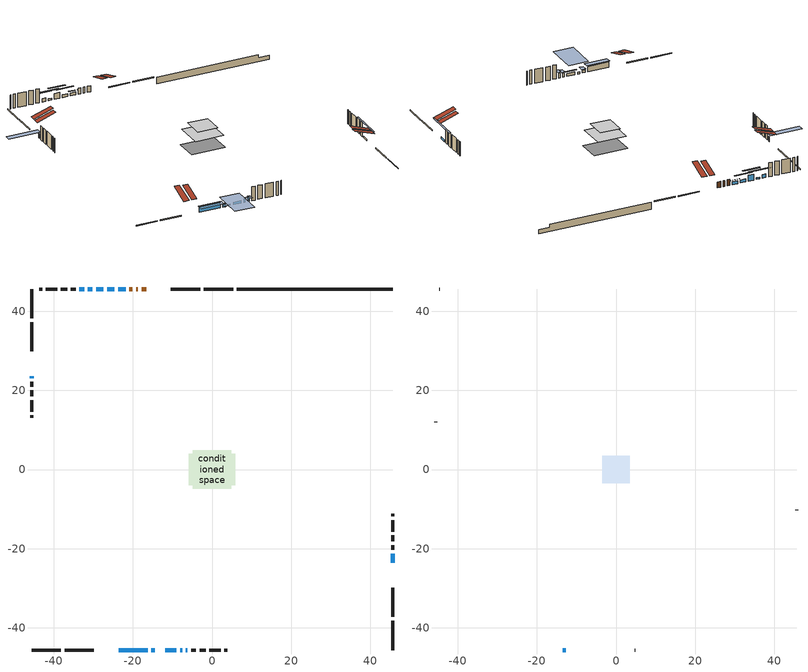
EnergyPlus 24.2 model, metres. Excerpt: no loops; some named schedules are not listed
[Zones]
conditioned space
 floor outside (Floor1 construction): -0.21,-0.21 -0.21,0.21 0.21,0.21 0.21,-0.21 z0.61
 floor adiabatic (AdiabaticFloorConstruction): -4.85,-4.85 -4.85,4.85 4.85,4.85 4.85,-4.85 z3.05
 floor foundation (Slab1 construction): -5.84,-3.99 -5.84,3.99 5.84,3.99 5.84,-3.99 z-1.74
 wall outside (RimJoist1 construction): 5.36,45.61 -2.07,45.61 / -45.61,-45.61 -38.18,-45.61 / -45.61,45.61 -45.61,38.18 / 45.61,-45.61 45.61,-38.18 z0.61:0.91
 wall outside (RimJoist2 construction): -3,45.61 -10.37,45.61 / -37.25,-45.61 -29.88,-45.61 / -45.61,37.25 -45.61,29.88 / 45.61,-37.25 45.61,-29.88 z0.61:0.91
 wall outside (AdiabaticWallConstruction 1): -16.67,45.61 -17.81,45.61 / -18.74,45.61 -19.18,45.61 / -20.11,45.61 -20.92,45.61 z0.61:2.64
 wall outside (AdiabaticWallConstruction): -21.84,45.61 -23.72,45.61 / -24.65,45.61 -26.53,45.61 / -15.33,-45.61 -14.42,-45.61 / -11.8,-45.61 -8.98,-45.61 z0.61:1.6; -27.46,45.61 -29.29,45.61 z0.61:2.67; -23.58,-45.61 -16.26,-45.61 z0.61:2.44; -45.61,23.58 -45.61,23.07 / -6.64,-45.61 -6.23,-45.61 z0.61:2.29; 45.61,-23.58 45.61,-21.24 / -30.22,45.61 -31.39,45.61 z0.61:1.22; -8.05,-45.61 -7.57,-45.61 z0.61:1.98; -32.31,45.61 -33.56,45.61 z0.61:1.81
 wall outside (Wall1 construction): -34.49,45.61 -35.71,45.61 / -5.3,-45.61 -4.08,-45.61 / -45.61,22.15 -45.61,20.92 / 45.61,-20.31 45.61,-19.09 z0.61:5.49
 wall outside (Wall2 construction): -36.64,45.61 -38.17,45.61 / -3.15,-45.61 -1.62,-45.61 / -45.61,19.99 -45.61,18.46 / 45.61,-18.16 45.61,-16.62 z0.61:5.49
 wall outside (Wall3 construction): -39.1,45.61 -42.01,45.61 / -0.69,-45.61 2.23,-45.61 / -45.61,17.53 -45.61,14.62 / 45.61,-15.7 45.61,-12.78 z0.61:5.49
 wall outside (Wall4 construction): -42.94,45.61 -43.62,45.61 / 3.16,-45.61 3.83,-45.61 / -45.61,13.69 -45.61,13.01 / 45.61,-11.85 45.61,-11.18 z0.61:5.49
 wall foundation (FoundationWall1 construction): 6.29,45.61,-1.74 6.29,45.61,0.61 41.68,45.61,0.61 41.68,45.61,-0.35 45.61,45.61,-0.35 45.61,45.61,-1.74
 window (WindowConstruction): -21.85,45.61 -23.72,45.61 z0.61:1.6
 window (WindowConstruction 3): -24.65,45.61 -26.53,45.61 z0.61:1.6
 window (WindowConstruction 4): -27.46,45.61 -29.29,45.61 z0.61:2.67
 window (WindowConstruction 5): -23.58,-45.61 -16.26,-45.61 z0.61:2.44
 window (WindowConstruction 6): -15.33,-45.61 -14.42,-45.61 z0.61:1.6
 window (WindowConstruction 9): -45.61,23.58 -45.61,23.08 z0.61:2.29
 window (WindowConstruction 10): 45.61,-23.58 45.61,-21.24 z0.61:1.22
 window (WindowConstruction 11): -30.22,45.61 -31.38,45.61 z0.61:1.22
 window (WindowConstruction 1): -11.8,-45.61 -8.98,-45.61 z0.61:1.6
 window (WindowConstruction 7): -8.05,-45.61 -7.57,-45.61 z0.61:1.98
 window (WindowConstruction 8): -6.64,-45.61 -6.23,-45.61 z0.61:2.29
 window (WindowConstruction 2): -32.31,45.61 -33.56,45.61 z0.61:1.8
 door (Door): -16.67,45.61 -17.81,45.61 z0.61:2.64
 door (Door 1): -18.74,45.61 -19.18,45.61 z0.61:2.64
 door (Door 2): -20.11,45.61 -20.92,45.61 z0.61:2.64
 ceiling adiabatic (AdiabaticFloorConstruction): 4.85,-4.85 4.85,4.85 -4.85,4.85 -4.85,-4.85 z3.05
 roof outside (Roof2 construction): -15.74,45.61,5.49 -15.74,39.15,7.64 -14.04,39.15,7.64 -14.04,45.61,5.49; -24.5,-45.61,5.49 -24.5,-39.15,7.64 -26.21,-39.15,7.64 -26.21,-45.61,5.49; -45.61,24.5,5.49 -39.15,24.5,7.64 -39.15,26.21,7.64 -45.61,26.21,5.49; 45.61,-24.5,5.49 39.15,-24.5,7.64 39.15,-26.21,7.64 45.61,-26.21,5.49
attic - vented
 floor to conditioned space (Floor3 construction Reversed): -3.53,-3.53 -3.53,3.53 3.53,3.53 3.53,-3.53 z5.49
 wall outside (AdiabaticWallConstruction): -13.49,-45.61 -12.72,-45.61 z0.61:1.17
 wall outside (Wall5 construction): -44.55,45.61 -44.68,45.61 / 4.76,-45.61 4.89,-45.61 / -45.61,12.09 -45.61,11.95 / 45.61,-10.25 45.61,-10.12 z0.61:5.49
 window (WindowConstruction 12): -13.49,-45.61 -12.73,-45.61 z0.61:1.17
 roof outside (Roof1 construction): -13.11,45.61,5.49 -13.11,38.72,7.78 -11.3,38.72,7.78 -11.3,45.61,5.49; -27.14,-45.61,5.49 -27.14,-38.72,7.78 -28.95,-38.72,7.78 -28.95,-45.61,5.49; -45.61,27.14,5.49 -38.72,27.14,7.78 -38.72,28.95,7.78 -45.61,28.95,5.49; 45.61,-27.14,5.49 38.72,-27.14,7.78 38.72,-28.95,7.78 45.61,-28.95,5.49
shading: -9.67,-45.61 -16.54,-45.61 -16.54,-56.58 -9.67,-56.58 z4.22; -24.33,45.61 -21.24,45.61 -21.24,45.81 -24.33,45.81 z2.21; -28.59,45.61 -22.59,45.61 -22.59,46.02 -28.59,46.02 z3.66; -31.35,45.61 -25.4,45.61 -25.4,46.02 -31.35,46.02 z4.73; -15.96,-45.61 -23.87,-45.61 -23.87,-47.44 -15.96,-47.44 z2.74; -14.22,-45.61 -15.53,-45.61 -15.53,-47.44 -14.22,-47.44 z1.8; -45.61,22.32 -45.61,24.33 -56.58,24.33 -56.58,22.32 z3.05; 45.61,-16.74 45.61,-28.07 46.02,-28.07 46.02,-16.74 z5.72; -34.05,45.61 -27.55,45.61 -27.55,46.02 -34.05,46.02 z3.89; -8.37,-45.61 -12.41,-45.61 -12.41,-45.81 -8.37,-45.81 z2.21; -7.27,-45.61 -8.35,-45.61 -8.35,-47.44 -7.27,-47.44 z2.28; -5.93,-45.61 -6.94,-45.61 -6.94,-47.44 -5.93,-47.44 z2.59; -35.62,45.61 -30.25,45.61 -30.25,46.02 -35.62,46.02 z3.87
[Building]
Building 1: Terrain=Suburbs
[Site:Location]
Quebec Intl AP_QC: Latitude {deg}=46.8; Longitude {deg}=-71.38; Time Zone {hr}=-5; Elevation {m}=74; Keep Site Location Information=Yes
[Site:GroundTemperature:Shallow]
0.0108218, -2.24938, -2.43038, -1.3578, 2.94801, 7.23376, 10.9493, 13.303, 13.5029, 11.5886, 7.96783, 3.81355
[Site:WaterMainsTemperature]
Calculation Method=Schedule; Temperature Schedule=mains temperature schedule
[Material] Roughness=Rough; Thermal Absorptance=0.9
Name | Thickness {m} | Conductivity {W/m-K} | Density {kg/m3} | Specific Heat {J/kg-K} | Solar Absorptance | Visible Absorptance
asphalt or fiberglass shingles | 0.00635 | 0.162714 | 1121.4 | 1465.45 | 0.4 | 0.4
ceiling loosefill ins | 0.169333 | 0.0480833 | 16.02 | 1046.75 | 0.7 | 0.7
ceiling stud and cavity | 0.1397 | 0.0925755 | 65.682 | 1177.47 | 0.7 | 0.7
concrete 4.0 in. | 0.1016 | 1.803125 | 2242.8 | 837.4 | 0.7 | 0.7
concrete 8.0 in. | 0.2032 | 1.803125 | 2242.8 | 837.4 | 0.7 | 0.7
door material | 0.04445 | 0.0451087 | 512.64 | 1214.23 | 0.7 | 0.7
door material 1 | 0.04445 | 0.20624 | 512.64 | 1214.23 | 0.7 | 0.7
exterior vertical ins | 0.00198913 | 0.029427 | 32.04 | 1214.23 | 0.7 | 0.7
floor covering | 0.0127 | 0.0433444 | 54.468 | 1339.84 | 0.6 | 0.6
floor rigid ins; roof rigid ins | 0.051816 | 0.029427 | 32.04 | 1214.23 | 0.7 | 0.7
floor rigid ins 1; wall rigid ins | 0.512978 | 0.029427 | 32.04 | 1214.23 | 0.7 | 0.7
floor stud and cavity | 0.1397 | 0.0886258 | 92.3553 | 1139.71 | 0.7 | 0.7
floor stud and cavity 1 | 0.1397 | 1.75129 | 37.0049 | 1207.88 | 0.7 | 0.7
furniture material conditioned space 1 | 0.1524 | 0.115458 | 640.8 | 1214.23 | 0.6 | 0.6
gypsum board | 0.0127 | 0.160291 | 801 | 837.4 | 0.6 | 0.6
gypsum board 1 | 0.0127 | 0.160291 | 801 | 837.4 | 0.7 | 0.7
osb sheathing 0.5 in. | 0.0127 | 0.115458 | 512.64 | 1214.23 | 0.7 | 0.7
osb sheathing 0.75 in. | 0.01905 | 0.115458 | 512.64 | 1214.23 | 0.7 | 0.7
osb sheathing 2.0 in. | 0.0508 | 0.115458 | 512.64 | 1214.23 | 0.7 | 0.7
rim joist stud and cavity | 0.0508 | 0.0451784 | 125.044 | 1163.47 | 0.6 | 0.6
rim joist stud and cavity 1 | 0.0508 | 0.353641 | 125.044 | 1163.47 | 0.6 | 0.6
roof stud and cavity | 0.2032 | 0.170765 | 78.34581 | 1123.46 | 0.7 | 0.7
wall stud and cavity | 0.1397 | 0.102903 | 139.0536 | 1170.24 | 0.7 | 0.7
wall stud and cavity 1 | 0.1397 | 0.0888448 | 139.0536 | 1170.24 | 0.7 | 0.7
wall stud and cavity 2 | 0.1397 | 0.0780889 | 139.0536 | 1170.24 | 0.7 | 0.7
wall stud and cavity 3 | 0.1397 | 0.0968724 | 139.0536 | 1170.24 | 0.7 | 0.7
wall stud and cavity 4 | 0.0889 | 6.9971 | 50.32683 | 1063.81 | 0.6 | 0.6
wall stud and cavity 5 | 0.0889 | 0.380278 | 52.3479 | 1209.89 | 0.7 | 0.7
wall stud and cavity 6 | 0.0889 | 0.391764 | 83.0341 | 1211.67 | 0.7 | 0.7
wood siding | 0.0254 | 0.102417 | 544.68 | 1172.36 | 0.4 | 0.4
wood siding 1 | 0.00254 | 0.102417 | 544.68 | 1172.36 | 0.4 | 0.4
wood siding 2; wood siding 3; wood siding 4 | 0.0254 | 0.102417 | 544.68 | 1172.36 | 0.7 | 0.7
[WindowMaterial:SimpleGlazingSystem]
Name | U-Factor {W/m2-K} | Solar Heat Gain Coefficient
WindowMaterial | 2.33252 | 0.53
WindowMaterial 1 | 2.24735 | 0.56
WindowMaterial 2 | 1.87033 | 0.39
WindowMaterial 3 | 1.61653 | 0.47
WindowMaterial 4 | 2.2218 | 0.6
WindowMaterial 5 | 1.80958 | 0.4
WindowMaterial 6 | 2.07361 | 0.3
WindowMaterial 7 | 1.79254 | 0.4
WindowMaterial 8 | 3.27223 | 0.49
WindowMaterial 9 | 5.25442 | 0.66
[Construction]
AdiabaticFloorConstruction: floor stud and cavity 1, floor rigid ins 1, osb sheathing 0.75 in., floor covering
AdiabaticWallConstruction: wood siding 3, wall rigid ins, wall stud and cavity 5, gypsum board
AdiabaticWallConstruction 1: wood siding 4, wall rigid ins, wall stud and cavity 5, gypsum board
Door; Door 1: door material
Door 2: door material 1
Floor1 construction: floor stud and cavity, floor rigid ins, osb sheathing 0.75 in., floor covering
Floor3 construction Reversed: gypsum board, ceiling stud and cavity, ceiling loosefill ins
FoundationWall1 construction: concrete 8.0 in., gypsum board 1
furniture construction conditioned space 1: furniture material conditioned space 1
PartitionWallConstruction: gypsum board, wall stud and cavity 6, gypsum board
RimJoist1 construction: wood siding 2, osb sheathing 2.0 in., rim joist stud and cavity
RimJoist2 construction: wood siding 2, osb sheathing 2.0 in., rim joist stud and cavity 1
Roof1 construction: asphalt or fiberglass shingles
Roof2 construction: asphalt or fiberglass shingles, roof rigid ins, osb sheathing 0.75 in., roof stud and cavity, gypsum board
Slab1 construction: concrete 4.0 in.
Wall1 construction: wood siding, osb sheathing 0.5 in., wall stud and cavity, gypsum board
Wall2 construction: wood siding, osb sheathing 0.5 in., wall stud and cavity 1, gypsum board
Wall3 construction: wood siding, osb sheathing 0.5 in., wall stud and cavity 2, gypsum board
Wall4 construction: wood siding, osb sheathing 0.5 in., wall stud and cavity 3, gypsum board
Wall5 construction: wood siding 1, wall stud and cavity 4
WindowConstruction; WindowConstruction 1; WindowConstruction 3: WindowMaterial
WindowConstruction 10; WindowConstruction 11: WindowMaterial 8
WindowConstruction 12: WindowMaterial 9
WindowConstruction 2: WindowMaterial 1
WindowConstruction 4: WindowMaterial 2
WindowConstruction 5: WindowMaterial 3
WindowConstruction 6: WindowMaterial 4
WindowConstruction 7: WindowMaterial 5
WindowConstruction 8: WindowMaterial 6
WindowConstruction 9: WindowMaterial 7
[Zone] Multiplier=1; Part of Total Floor Area=Yes
Name | Volume {m3}
attic - vented | 18.6227
conditioned space | 662.1
[Space]
Name | Zone | Volume {m3}
attic - vented 1 | attic - vented | 18.6227
conditioned space 1 | conditioned space | 662.1
[ZoneInfiltration:EffectiveLeakageArea]
infil attic - vented 1: Zone or Space=attic - vented 1; Schedule=Always On Discrete; Effective Air Leakage Area {cm2}=1845.42; Stack Coefficient=0.000498866; Wind Coefficient=1.50908e-05
[ZoneMixing]
whole house fan mix: Zone or Space=attic - vented; Schedule=Always On Continuous; Design Flow Rate Calculation Method=Flow/Zone; Design Flow Rate {m3/s}=0; Source Zone or Space=conditioned space
[SurfaceProperty:ExposedFoundationPerimeter]
Slab1: Exposed Perimeter Calculation Method=TotalExposedPerimeter; Total Exposed Perimeter {m}=39.32
[InternalMass] Zone or ZoneList=conditioned space; Space or SpaceList=conditioned space 1
Name | Construction | Surface Area {m2}
furniture mass conditioned space 1 | furniture construction conditioned space 1 | 75.0241
partition wall mass | PartitionWallConstruction | 187.56
[Lights]
interior lighting: Zone or ZoneList or Space or SpaceList=conditioned space 1; Schedule=interior lighting schedule; Design Level Calculation Method=LightingLevel; Lighting Level {W}=343.2; Return Air Fraction=0; Fraction Radiant=0.6; Fraction Visible=0.2; Fraction Replaceable=1
[People]
occupants: Zone or ZoneList or Space or SpaceList=conditioned space 1; Number of People Schedule=occupants schedule; Number of People Calculation Method=People; Number of People=3; Fraction Radiant=0.314171; Sensible Heat Fraction=0.56303; Activity Level Schedule=occupants activity schedule; Carbon Dioxide Generation Rate {m3/s-W}=0; Enable ASHRAE 55 Comfort Warnings=No; Mean Radiant Temperature Calculation Type=EnclosureAveraged
[ElectricEquipment] Zone or ZoneList or Space or SpaceList=conditioned space 1; Design Level Calculation Method=EquipmentLevel
Name | Schedule | Design Level {W} | Fraction Latent | Fraction Radiant | Fraction Lost
clothes dryer | clothes dryer schedule | 140.772 | 0.015 | 0.081 | 0.85
clothes washer | clothes washer schedule | 32.1985 | 0.03 | 0.162 | 0.7
cooking range | cooking range schedule | 215.147 | 0.08 | 0.432 | 0.2
dishwasher | dishwasher schedule | 66.8632 | 0.3 | 0.18 | 0.4
fridge | fridge schedule | 72.9452 | 0 | 0.6 | 0
mech vent house fan | mech vent house fan schedule | 0 | 0 | 0 | 1
mech vent house fan cfis | mech vent house fan cfis schedule | 0 | 0 | 0 | 0
misc plug loads | misc plug loads schedule | 494.7 | 0.045 | 0.513 | 0.1
whole house fan | Always On Discrete | 0 | 0 | 0 | 1
[OtherEquipment] Zone or ZoneList or Space or SpaceList=conditioned space 1; Design Level Calculation Method=EquipmentLevel
Name | Fuel Type | Schedule | Design Level {W} | Fraction Latent | Fraction Radiant | Fraction Lost
clothes dryer 1 | Electricity | clothes dryer schedule | 0 | 0.015 | 0.081 | 0.85
cooking range 1 | Electricity | cooking range schedule | 0 | 0.08 | 0.432 | 0.2
general water use latent | None | general water use schedule | 62.594 | 1 | 0 | 0
general water use sensible | None | general water use schedule | -61.6891 | 0 | 0.6 | 0
mech vent house fan latent load | None | Always On Discrete | 0 | 1 | 0 | 0
mech vent house fan sensible load | None | Always On Discrete | 0 | 0 | 0 | 0
water heater energy adjustment1 | Electricity | Always On Discrete | 0.01 | 0 | 0 | 1
[ZoneInfiltration:DesignFlowRate] Zone or ZoneList or Space or SpaceList=conditioned space 1; Schedule=Always On Discrete; Design Flow Rate Calculation Method=Flow/Zone; Design Flow Rate {m3/s}=0
infil flow; natural vent flow; whole house fan flow
[Foundation:Kiva]
Foundation Kiva 1: Initial Indoor Air Temperature {C}=18; Wall Height Above Grade {m}=0.609996; Wall Depth Below Slab {m}=0.2032; Custom Block Material Name 1=exterior vertical ins; Custom Block Depth 1 {m}=2.350008; Custom Block X Position 1 {m}=0.2159; Custom Block Z Position 1 {m}=0
[Foundation:Kiva:Settings]
Soil Conductivity {W/m-K}=0.849921; Soil Density {kg/m3}=1842.3; Soil Specific Heat {J/kg-K}=418.7; Ground Solar Absorptivity=0.9; Ground Thermal Absorptivity=0.9; Ground Surface Roughness {m}=0.03; Far-Field Width {m}=40; Deep-Ground Boundary Condition=ZeroFlux; Deep-Ground Depth {m}=40; Minimum Cell Dimension {m}=0.2; Maximum Cell Growth Coefficient=3; Simulation Timestep=Timestep
[Exterior:Lights]
exterior lighting: Schedule=exterior lighting schedule; Design Level {W}=75.6
[Schedule:Constant]
Name | Hourly Value
Always On Continuous; mech vent house fan schedule; mech vent house fan cfis schedule; Always On Discrete | 1
occupants activity schedule | 117.228
fridge schedule | 0
[Schedule:Week:Daily]
interior lighting schedule Week Rule - Jan1-Jan27: interior lighting schedule day, interior lighting schedule day, interior lighting schedule day, interior lighting schedule day, interior lighting schedule day, interior lighting schedule day, interior lighting schedule day, interior lighting schedule default day, interior lighting schedule default day, interior lighting schedule default day, interior lighting schedule default day, interior lighting schedule default day
interior lighting schedule Week Rule - Jan28-Feb3: interior lighting schedule day, interior lighting schedule day, interior lighting schedule day, interior lighting schedule day, interior lighting schedule day 1, interior lighting schedule day 1, interior lighting schedule day 1, interior lighting schedule default day, interior lighting schedule default day, interior lighting schedule default day, interior lighting schedule default day, interior lighting schedule default day
interior lighting schedule Week Rule - Feb4-Feb24: interior lighting schedule day 1, interior lighting schedule day 1, interior lighting schedule day 1, interior lighting schedule day 1, interior lighting schedule day 1, interior lighting schedule day 1, interior lighting schedule day 1, interior lighting schedule default day, interior lighting schedule default day, interior lighting schedule default day, interior lighting schedule default day, interior lighting schedule default day
interior lighting schedule Week Rule - Feb25-Mar3: interior lighting schedule day 1, interior lighting schedule day 1, interior lighting schedule day 1, interior lighting schedule day 1, interior lighting schedule day 2, interior lighting schedule day 2, interior lighting schedule day 2, interior lighting schedule default day, interior lighting schedule default day, interior lighting schedule default day, interior lighting schedule default day, interior lighting schedule default day
interior lighting schedule Week Rule - Mar4-Mar31: interior lighting schedule day 2, interior lighting schedule day 2, interior lighting schedule day 2, interior lighting schedule day 2, interior lighting schedule day 2, interior lighting schedule day 2, interior lighting schedule day 2, interior lighting schedule default day, interior lighting schedule default day, interior lighting schedule default day, interior lighting schedule default day, interior lighting schedule default day
interior lighting schedule Week Rule - Apr1-Apr28: interior lighting schedule day 3, interior lighting schedule day 3, interior lighting schedule day 3, interior lighting schedule day 3, interior lighting schedule day 3, interior lighting schedule day 3, interior lighting schedule day 3, interior lighting schedule default day, interior lighting schedule default day, interior lighting schedule default day, interior lighting schedule default day, interior lighting schedule default day
interior lighting schedule Week Rule - Apr29-May5: interior lighting schedule day 3, interior lighting schedule day 3, interior lighting schedule day 4, interior lighting schedule day 4, interior lighting schedule day 4, interior lighting schedule day 4, interior lighting schedule day 4, interior lighting schedule default day, interior lighting schedule default day, interior lighting schedule default day, interior lighting schedule default day, interior lighting schedule default day
interior lighting schedule Week Rule - May6-May26: interior lighting schedule day 4, interior lighting schedule day 4, interior lighting schedule day 4, interior lighting schedule day 4, interior lighting schedule day 4, interior lighting schedule day 4, interior lighting schedule day 4, interior lighting schedule default day, interior lighting schedule default day, interior lighting schedule default day, interior lighting schedule default day, interior lighting schedule default day
interior lighting schedule Week Rule - May27-Jun2: interior lighting schedule day 4, interior lighting schedule day 4, interior lighting schedule day 4, interior lighting schedule day 4, interior lighting schedule day 4, interior lighting schedule day 5, interior lighting schedule day 5, interior lighting schedule default day, interior lighting schedule default day, interior lighting schedule default day, interior lighting schedule default day, interior lighting schedule default day
interior lighting schedule Week Rule - Jun3-Jun30: interior lighting schedule day 5, interior lighting schedule day 5, interior lighting schedule day 5, interior lighting schedule day 5, interior lighting schedule day 5, interior lighting schedule day 5, interior lighting schedule day 5, interior lighting schedule default day, interior lighting schedule default day, interior lighting schedule default day, interior lighting schedule default day, interior lighting schedule default day
interior lighting schedule Week Rule - Jul1-Jul28: interior lighting schedule day 6, interior lighting schedule day 6, interior lighting schedule day 6, interior lighting schedule day 6, interior lighting schedule day 6, interior lighting schedule day 6, interior lighting schedule day 6, interior lighting schedule default day, interior lighting schedule default day, interior lighting schedule default day, interior lighting schedule default day, interior lighting schedule default day
interior lighting schedule Week Rule - Jul29-Aug4: interior lighting schedule day 6, interior lighting schedule day 6, interior lighting schedule day 6, interior lighting schedule day 7, interior lighting schedule day 7, interior lighting schedule day 7, interior lighting schedule day 7, interior lighting schedule default day, interior lighting schedule default day, interior lighting schedule default day, interior lighting schedule default day, interior lighting schedule default day
interior lighting schedule Week Rule - Aug5-Aug25: interior lighting schedule day 7, interior lighting schedule day 7, interior lighting schedule day 7, interior lighting schedule day 7, interior lighting schedule day 7, interior lighting schedule day 7, interior lighting schedule day 7, interior lighting schedule default day, interior lighting schedule default day, interior lighting schedule default day, interior lighting schedule default day, interior lighting schedule default day
interior lighting schedule Week Rule - Aug26-Sep1: interior lighting schedule day 7, interior lighting schedule day 7, interior lighting schedule day 7, interior lighting schedule day 7, interior lighting schedule day 7, interior lighting schedule day 7, interior lighting schedule day 8, interior lighting schedule default day, interior lighting schedule default day, interior lighting schedule default day, interior lighting schedule default day, interior lighting schedule default day
interior lighting schedule Week Rule - Sep2-Sep29: interior lighting schedule day 8, interior lighting schedule day 8, interior lighting schedule day 8, interior lighting schedule day 8, interior lighting schedule day 8, interior lighting schedule day 8, interior lighting schedule day 8, interior lighting schedule default day, interior lighting schedule default day, interior lighting schedule default day, interior lighting schedule default day, interior lighting schedule default day
interior lighting schedule Week Rule - Sep30-Oct6: interior lighting schedule day 8, interior lighting schedule day 9, interior lighting schedule day 9, interior lighting schedule day 9, interior lighting schedule day 9, interior lighting schedule day 9, interior lighting schedule day 9, interior lighting schedule default day, interior lighting schedule default day, interior lighting schedule default day, interior lighting schedule default day, interior lighting schedule default day
interior lighting schedule Week Rule - Oct7-Oct27: interior lighting schedule day 9, interior lighting schedule day 9, interior lighting schedule day 9, interior lighting schedule day 9, interior lighting schedule day 9, interior lighting schedule day 9, interior lighting schedule day 9, interior lighting schedule default day, interior lighting schedule default day, interior lighting schedule default day, interior lighting schedule default day, interior lighting schedule default day
interior lighting schedule Week Rule - Oct28-Nov3: interior lighting schedule day 9, interior lighting schedule day 9, interior lighting schedule day 9, interior lighting schedule day 9, interior lighting schedule day 10, interior lighting schedule day 10, interior lighting schedule day 10, interior lighting schedule default day, interior lighting schedule default day, interior lighting schedule default day, interior lighting schedule default day, interior lighting schedule default day
interior lighting schedule Week Rule - Nov4-Nov24: interior lighting schedule day 10, interior lighting schedule day 10, interior lighting schedule day 10, interior lighting schedule day 10, interior lighting schedule day 10, interior lighting schedule day 10, interior lighting schedule day 10, interior lighting schedule default day, interior lighting schedule default day, interior lighting schedule default day, interior lighting schedule default day, interior lighting schedule default day
interior lighting schedule Week Rule - Nov25-Dec1: interior lighting schedule day 10, interior lighting schedule day 10, interior lighting schedule day 10, interior lighting schedule day 10, interior lighting schedule day 10, interior lighting schedule day 10, interior lighting schedule day 11, interior lighting schedule default day, interior lighting schedule default day, interior lighting schedule default day, interior lighting schedule default day, interior lighting schedule default day
interior lighting schedule Week Rule - Dec2-Dec31: interior lighting schedule day 11, interior lighting schedule day 11, interior lighting schedule day 11, interior lighting schedule day 11, interior lighting schedule day 11, interior lighting schedule day 11, interior lighting schedule day 11, interior lighting schedule default day, interior lighting schedule default day, interior lighting schedule default day, interior lighting schedule default day, interior lighting schedule default day
occupants schedule Week Rule - Jan1-Dec31: occupants schedule day, occupants schedule day, occupants schedule day, occupants schedule day, occupants schedule day, occupants schedule day, occupants schedule day, occupants schedule default day, occupants schedule default day, occupants schedule default day, occupants schedule default day, occupants schedule default day
clothes dryer schedule Week Rule - Jan1-Dec31: clothes dryer schedule day, clothes dryer schedule day, clothes dryer schedule day, clothes dryer schedule day, clothes dryer schedule day, clothes dryer schedule day, clothes dryer schedule day, clothes dryer schedule default day, clothes dryer schedule default day, clothes dryer schedule default day, clothes dryer schedule default day, clothes dryer schedule default day
clothes washer schedule Week Rule - Jan1-Dec31: clothes washer schedule day, clothes washer schedule day, clothes washer schedule day, clothes washer schedule day, clothes washer schedule day, clothes washer schedule day, clothes washer schedule day, clothes washer schedule default day, clothes washer schedule default day, clothes washer schedule default day, clothes washer schedule default day, clothes washer schedule default day
cooking range schedule Week Rule - Jan1-Dec31: cooking range schedule day, cooking range schedule day, cooking range schedule day, cooking range schedule day, cooking range schedule day, cooking range schedule day, cooking range schedule day, cooking range schedule default day, cooking range schedule default day, cooking range schedule default day, cooking range schedule default day, cooking range schedule default day
dishwasher schedule Week Rule - Jan1-Dec31: dishwasher schedule day, dishwasher schedule day, dishwasher schedule day, dishwasher schedule day, dishwasher schedule day, dishwasher schedule day, dishwasher schedule day, dishwasher schedule default day, dishwasher schedule default day, dishwasher schedule default day, dishwasher schedule default day, dishwasher schedule default day
misc plug loads schedule Week Rule - Jan1-Dec31: misc plug loads schedule day, misc plug loads schedule day, misc plug loads schedule day, misc plug loads schedule day, misc plug loads schedule day, misc plug loads schedule day, misc plug loads schedule day, misc plug loads schedule default day, misc plug loads schedule default day, misc plug loads schedule default day, misc plug loads schedule default day, misc plug loads schedule default day
general water use schedule Week Rule - Jan1-Dec31: general water use schedule day, general water use schedule day, general water use schedule day, general water use schedule day, general water use schedule day, general water use schedule day, general water use schedule day, general water use schedule default day, general water use schedule default day, general water use schedule default day, general water use schedule default day, general water use schedule default day
exterior lighting schedule Week Rule - Jan1-Jan27: exterior lighting schedule day, exterior lighting schedule day, exterior lighting schedule day, exterior lighting schedule day, exterior lighting schedule day, exterior lighting schedule day, exterior lighting schedule day, exterior lighting schedule default day, exterior lighting schedule default day, exterior lighting schedule default day, exterior lighting schedule default day, exterior lighting schedule default day
exterior lighting schedule Week Rule - Jan28-Feb3: exterior lighting schedule day, exterior lighting schedule day, exterior lighting schedule day, exterior lighting schedule day, exterior lighting schedule day 1, exterior lighting schedule day 1, exterior lighting schedule day 1, exterior lighting schedule default day, exterior lighting schedule default day, exterior lighting schedule default day, exterior lighting schedule default day, exterior lighting schedule default day
exterior lighting schedule Week Rule - Feb4-Feb24: exterior lighting schedule day 1, exterior lighting schedule day 1, exterior lighting schedule day 1, exterior lighting schedule day 1, exterior lighting schedule day 1, exterior lighting schedule day 1, exterior lighting schedule day 1, exterior lighting schedule default day, exterior lighting schedule default day, exterior lighting schedule default day, exterior lighting schedule default day, exterior lighting schedule default day
exterior lighting schedule Week Rule - Feb25-Mar3: exterior lighting schedule day 1, exterior lighting schedule day 1, exterior lighting schedule day 1, exterior lighting schedule day 1, exterior lighting schedule day 2, exterior lighting schedule day 2, exterior lighting schedule day 2, exterior lighting schedule default day, exterior lighting schedule default day, exterior lighting schedule default day, exterior lighting schedule default day, exterior lighting schedule default day
exterior lighting schedule Week Rule - Mar4-Mar31: exterior lighting schedule day 2, exterior lighting schedule day 2, exterior lighting schedule day 2, exterior lighting schedule day 2, exterior lighting schedule day 2, exterior lighting schedule day 2, exterior lighting schedule day 2, exterior lighting schedule default day, exterior lighting schedule default day, exterior lighting schedule default day, exterior lighting schedule default day, exterior lighting schedule default day
exterior lighting schedule Week Rule - Apr1-Apr28: exterior lighting schedule day 3, exterior lighting schedule day 3, exterior lighting schedule day 3, exterior lighting schedule day 3, exterior lighting schedule day 3, exterior lighting schedule day 3, exterior lighting schedule day 3, exterior lighting schedule default day, exterior lighting schedule default day, exterior lighting schedule default day, exterior lighting schedule default day, exterior lighting schedule default day
exterior lighting schedule Week Rule - Apr29-May5: exterior lighting schedule day 3, exterior lighting schedule day 3, exterior lighting schedule day 4, exterior lighting schedule day 4, exterior lighting schedule day 4, exterior lighting schedule day 4, exterior lighting schedule day 4, exterior lighting schedule default day, exterior lighting schedule default day, exterior lighting schedule default day, exterior lighting schedule default day, exterior lighting schedule default day
exterior lighting schedule Week Rule - May6-May26: exterior lighting schedule day 4, exterior lighting schedule day 4, exterior lighting schedule day 4, exterior lighting schedule day 4, exterior lighting schedule day 4, exterior lighting schedule day 4, exterior lighting schedule day 4, exterior lighting schedule default day, exterior lighting schedule default day, exterior lighting schedule default day, exterior lighting schedule default day, exterior lighting schedule default day
exterior lighting schedule Week Rule - May27-Jun2: exterior lighting schedule day 4, exterior lighting schedule day 4, exterior lighting schedule day 4, exterior lighting schedule day 4, exterior lighting schedule day 4, exterior lighting schedule day 5, exterior lighting schedule day 5, exterior lighting schedule default day, exterior lighting schedule default day, exterior lighting schedule default day, exterior lighting schedule default day, exterior lighting schedule default day
exterior lighting schedule Week Rule - Jun3-Jun30: exterior lighting schedule day 5, exterior lighting schedule day 5, exterior lighting schedule day 5, exterior lighting schedule day 5, exterior lighting schedule day 5, exterior lighting schedule day 5, exterior lighting schedule day 5, exterior lighting schedule default day, exterior lighting schedule default day, exterior lighting schedule default day, exterior lighting schedule default day, exterior lighting schedule default day
exterior lighting schedule Week Rule - Jul1-Jul28: exterior lighting schedule day 6, exterior lighting schedule day 6, exterior lighting schedule day 6, exterior lighting schedule day 6, exterior lighting schedule day 6, exterior lighting schedule day 6, exterior lighting schedule day 6, exterior lighting schedule default day, exterior lighting schedule default day, exterior lighting schedule default day, exterior lighting schedule default day, exterior lighting schedule default day
exterior lighting schedule Week Rule - Jul29-Aug4: exterior lighting schedule day 6, exterior lighting schedule day 6, exterior lighting schedule day 6, exterior lighting schedule day 7, exterior lighting schedule day 7, exterior lighting schedule day 7, exterior lighting schedule day 7, exterior lighting schedule default day, exterior lighting schedule default day, exterior lighting schedule default day, exterior lighting schedule default day, exterior lighting schedule default day
exterior lighting schedule Week Rule - Aug5-Aug25: exterior lighting schedule day 7, exterior lighting schedule day 7, exterior lighting schedule day 7, exterior lighting schedule day 7, exterior lighting schedule day 7, exterior lighting schedule day 7, exterior lighting schedule day 7, exterior lighting schedule default day, exterior lighting schedule default day, exterior lighting schedule default day, exterior lighting schedule default day, exterior lighting schedule default day
[Schedule:Year]
interior lighting schedule: interior lighting schedule Week Rule - Jan1-Jan27, 1, 1, 1, 27, interior lighting schedule Week Rule - Jan28-Feb3, 1, 28, 2, 3, interior lighting schedule Week Rule - Feb4-Feb24, 2, 4, 2, 24, interior lighting schedule Week Rule - Feb25-Mar3, 2, 25, 3, 3, interior lighting schedule Week Rule - Mar4-Mar31, 3, 4, 3, 31, interior lighting schedule Week Rule - Apr1-Apr28, 4, 1, 4, 28, interior lighting schedule Week Rule - Apr29-May5, 4, 29, 5, 5, interior lighting schedule Week Rule - May6-May26, 5, 6, 5, 26, interior lighting schedule Week Rule - May27-Jun2, 5, 27, 6, 2, interior lighting schedule Week Rule - Jun3-Jun30, 6, 3, 6, 30, interior lighting schedule Week Rule - Jul1-Jul28, 7, 1, 7, 28, interior lighting schedule Week Rule - Jul29-Aug4, 7, 29, 8, 4, interior lighting schedule Week Rule - Aug5-Aug25, 8, 5, 8, 25, interior lighting schedule Week Rule - Aug26-Sep1, 8, 26, 9, 1, interior lighting schedule Week Rule - Sep2-Sep29, 9, 2, 9, 29, interior lighting schedule Week Rule - Sep30-Oct6, 9, 30, 10, 6, interior lighting schedule Week Rule - Oct7-Oct27, 10, 7, 10, 27, interior lighting schedule Week Rule - Oct28-Nov3, 10, 28, 11, 3, interior lighting schedule Week Rule - Nov4-Nov24, 11, 4, 11, 24, interior lighting schedule Week Rule - Nov25-Dec1, 11, 25, 12, 1, interior lighting schedule Week Rule - Dec2-Dec31, 12, 2, 12, 31
occupants schedule: occupants schedule Week Rule - Jan1-Dec31, 1, 1, 12, 31
clothes dryer schedule: clothes dryer schedule Week Rule - Jan1-Dec31, 1, 1, 12, 31
clothes washer schedule: clothes washer schedule Week Rule - Jan1-Dec31, 1, 1, 12, 31
cooking range schedule: cooking range schedule Week Rule - Jan1-Dec31, 1, 1, 12, 31
dishwasher schedule: dishwasher schedule Week Rule - Jan1-Dec31, 1, 1, 12, 31
misc plug loads schedule: misc plug loads schedule Week Rule - Jan1-Dec31, 1, 1, 12, 31
general water use schedule: general water use schedule Week Rule - Jan1-Dec31, 1, 1, 12, 31
exterior lighting schedule: exterior lighting schedule Week Rule - Jan1-Jan27, 1, 1, 1, 27, exterior lighting schedule Week Rule - Jan28-Feb3, 1, 28, 2, 3, exterior lighting schedule Week Rule - Feb4-Feb24, 2, 4, 2, 24, exterior lighting schedule Week Rule - Feb25-Mar3, 2, 25, 3, 3, exterior lighting schedule Week Rule - Mar4-Mar31, 3, 4, 3, 31, exterior lighting schedule Week Rule - Apr1-Apr28, 4, 1, 4, 28, exterior lighting schedule Week Rule - Apr29-May5, 4, 29, 5, 5, exterior lighting schedule Week Rule - May6-May26, 5, 6, 5, 26, exterior lighting schedule Week Rule - May27-Jun2, 5, 27, 6, 2, exterior lighting schedule Week Rule - Jun3-Jun30, 6, 3, 6, 30, exterior lighting schedule Week Rule - Jul1-Jul28, 7, 1, 7, 28, exterior lighting schedule Week Rule - Jul29-Aug4, 7, 29, 8, 4, exterior lighting schedule Week Rule - Aug5-Aug25, 8, 5, 8, 25, exterior lighting schedule Week Rule - Aug26-Sep1, 8, 26, 9, 1, exterior lighting schedule Week Rule - Sep2-Sep29, 9, 2, 9, 29, exterior lighting schedule Week Rule - Sep30-Oct6, 9, 30, 10, 6, exterior lighting schedule Week Rule - Oct7-Oct27, 10, 7, 10, 27, exterior lighting schedule Week Rule - Oct28-Nov3, 10, 28, 11, 3, exterior lighting schedule Week Rule - Nov4-Nov24, 11, 4, 11, 24, exterior lighting schedule Week Rule - Nov25-Dec1, 11, 25, 12, 1, exterior lighting schedule Week Rule - Dec2-Dec31, 12, 2, 12, 31
[Schedule:Compact]
mains temperature schedule: Through: 01/01, For: AllDays, Until: 24:00, 5.175, Through: 01/02, For: AllDays, Until: 24:00, 5.10167, Through: 01/03, For: AllDays, Until: 24:00, 5.02889, Through: 01/04, For: AllDays, Until: 24:00, 4.95778, Through: 01/05, For: AllDays, Until: 24:00, 4.88778, Through: 01/06, For: AllDays, Until: 24:00, 4.81833, Through: 01/07, For: AllDays, Until: 24:00, 4.75056, Through: 01/08, For: AllDays, Until: 24:00, 4.68389, Through: 01/09, For: AllDays, Until: 24:00, 4.61833, Through: 01/10, For: AllDays, Until: 24:00, 4.55389, Through: 01/11, For: AllDays, Until: 24:00, 4.49056, Through: 01/12, For: AllDays, Until: 24:00, 4.42889, Through: 01/13, For: AllDays, Until: 24:00, 4.36778, Through: 01/14, For: AllDays, Until: 24:00, 4.30889, Through: 01/15, For: AllDays, Until: 24:00, 4.25056, Through: 01/16, For: AllDays, Until: 24:00, 4.19389, Through: 01/17, For: AllDays, Until: 24:00, 4.13833, Through: 01/18, For: AllDays, Until: 24:00, 4.08444, Through: 01/19, For: AllDays, Until: 24:00, 4.03167, Through: 01/20, For: AllDays, Until: 24:00, 3.98056, Through: 01/21, For: AllDays, Until: 24:00, 3.93056, Through: 01/22, For: AllDays, Until: 24:00, 3.88222, Through: 01/23, For: AllDays, Until: 24:00, 3.835, Through: 01/24, For: AllDays, Until: 24:00, 3.78944, Through: 01/25, For: AllDays, Until: 24:00, 3.74556, Through: 01/26, For: AllDays, Until: 24:00, 3.70278, Through: 01/27, For: AllDays, Until: 24:00, 3.66167, Through: 01/28, For: AllDays, Until: 24:00, 3.62167, Through: 01/29, For: AllDays, Until: 24:00, 3.58389, Through: 01/30, For: AllDays, Until: 24:00, 3.54722, Through: 01/31, For: AllDays, Until: 24:00, 3.51167, Through: 02/01, For: AllDays, Until: 24:00, 3.47833, Through: 02/02, For: AllDays, Until: 24:00, 3.44611, Through: 02/03, For: AllDays, Until: 24:00, 3.41556, Through: 02/04, For: AllDays, Until: 24:00, 3.38667, Through: 02/05, For: AllDays, Until: 24:00, 3.35944, Through: 02/06, For: AllDays, Until: 24:00, 3.33389, Through: 02/07, For: AllDays, Until: 24:00, 3.30944, Through: 02/08, For: AllDays, Until: 24:00, 3.28667, Through: 02/09, For: AllDays, Until: 24:00, 3.26611, Through: 02/10, For: AllDays, Until: 24:00, 3.24667, Through: 02/11, For: AllDays, Until: 24:00, 3.22889, Through: 02/12, For: AllDays, Until: 24:00, 3.21278, Through: 02/13, For: AllDays, Until: 24:00, 3.19833, Through: 02/14, For: AllDays, Until: 24:00, 3.18556, Through: 02/15, For: AllDays, Until: 24:00, 3.17389, Through: 02/16, For: AllDays, Until: 24:00, 3.16444, Through: 02/17, For: AllDays, Until: 24:00, 3.15667, Through: 02/18, For: AllDays, Until: 24:00, 3.15056, Through: 02/19, For: AllDays, Until: 24:00, 3.14556, Through: 02/20, For: AllDays, Until: 24:00, 3.14278, Through: 02/21, For: AllDays, Until: 24:00, 3.14111, Through: 02/22, For: AllDays, Until: 24:00, 3.14167, Through: 02/23, For: AllDays, Until: 24:00, 3.14333, Through: 02/24, For: AllDays, Until: 24:00, 3.14722, Through: 02/25, For: AllDays, Until: 24:00, 3.15222, Through: 02/26, For: AllDays, Until: 24:00, 3.15944, Through: 02/27, For: AllDays, Until: 24:00, 3.16778, Through: 02/28, For: AllDays, Until: 24:00, 3.17778, Through: 03/01, For: AllDays, Until: 24:00, 3.18944, Through: 03/02, For: AllDays, Until: 24:00, 3.20333, Through: 03/03, For: AllDays, Until: 24:00, 3.21833, Through: 03/04, For: AllDays, Until: 24:00, 3.235, Through: 03/05, For: AllDays, Until: 24:00, 3.25333, Through: 03/06, For: AllDays, Until: 24:00, 3.27333, Through: 03/07, For: AllDays, Until: 24:00, 3.29444, Through: 03/08, For: AllDays, Until: 24:00, 3.31778, Through: 03/09, For: AllDays, Until: 24:00, 3.34222, Through: 03/10, For: AllDays, Until: 24:00, 3.36889, Through: 03/11, For: AllDays, Until: 24:00, 3.39667, Through: 03/12, For: AllDays, Until: 24:00, 3.42611, Through: 03/13, For: AllDays, Until: 24:00, 3.45722, Through: 03/14, For: AllDays, Until: 24:00, 3.49, Through: 03/15, For: AllDays, Until: 24:00, 3.52389, Through: 03/16, For: AllDays, Until: 24:00, 3.55944, Through: 03/17, For: AllDays, Until: 24:00, 3.59667, Through: 03/18, For: AllDays, Until: 24:00, 3.63556, Through: 03/19, For: AllDays, Until: 24:00, 3.67556, Through: 03/20, For: AllDays, Until: 24:00, 3.71722, Through: 03/21, For: AllDays, Until: 24:00, 3.76056, Through: 03/22, For: AllDays, Until: 24:00, 3.80556, Through: 03/23, For: AllDays, Until: 24:00, 3.85111, Through: 03/24, For: AllDays, Until: 24:00, 3.89889, Through: 03/25, For: AllDays, Until: 24:00, 3.94778, Through: 03/26, For: AllDays, Until: 24:00, 3.99833, Through: 03/27, For: AllDays, Until: 24:00, 4.05, Through: 03/28, For: AllDays, Until: 24:00, 4.10333, Through: 03/29, For: AllDays, Until: 24:00, 4.15778, Through: 03/30, For: AllDays, Until: 24:00, 4.21333, Through: 03/31, For: AllDays, Until: 24:00, 4.27056, Through: 04/01, For: AllDays, Until: 24:00, 4.32944, Through: 04/02, For: AllDays, Until: 24:00, 4.38889, Through: 04/03, For: AllDays, Until: 24:00, 4.45, Through: 04/04, For: AllDays, Until: 24:00, 4.51222, Through: 04/05, For: AllDays, Until: 24:00, 4.57611, Through: 04/06, For: AllDays, Until: 24:00, 4.64056, Through: 04/07, For: AllDays, Until: 24:00, 4.70667, Through: 04/08, For: AllDays, Until: 24:00, 4.77389, Through: 04/09, For: AllDays, Until: 24:00, 4.84222, Through: 04/10, For: AllDays, Until: 24:00, 4.91167, Through: 04/11, For: AllDays, Until: 24:00, 4.98278, Through: 04/12, For: AllDays, Until: 24:00, 5.05444, Through: 04/13, For: AllDays, Until: 24:00, 5.12722, Through: 04/14, For: AllDays, Until: 24:00, 5.20111, Through: 04/15, For: AllDays, Until: 24:00, 5.27611, Through: 04/16, For: AllDays, Until: 24:00, 5.35167, Through: 04/17, For: AllDays, Until: 24:00, 5.42889, Through: 04/18, For: AllDays, Until: 24:00, 5.50667, Through: 04/19, For: AllDays, Until: 24:00, 5.58556, Through: 04/20, For: AllDays, Until: 24:00, 5.665, Through: 04/21, For: AllDays, Until: 24:00, 5.74611, Through: 04/22, For: AllDays, Until: 24:00, 5.82722, Through: 04/23, For: AllDays, Until: 24:00, 5.91, Through: 04/24, For: AllDays, Until: 24:00, 5.99278, Through: 04/25, For: AllDays, Until: 24:00, 6.07722, Through: 04/26, For: AllDays, Until: 24:00, 6.16167, Through: 04/27, For: AllDays, Until: 24:00, 6.24722, Through: 04/28, For: AllDays, Until: 24:00, 6.33389, Through: 04/29, For: AllDays, Until: 24:00, 6.42056, Through: 04/30, For: AllDays, Until: 24:00, 6.50833, Through: 05/01, For: AllDays, Until: 24:00, 6.59667, Through: 05/02, For: AllDays, Until: 24:00, 6.68556, Through: 05/03, For: AllDays, Until: 24:00, 6.775, Through: 05/04, For: AllDays, Until: 24:00, 6.86556, Through: 05/05, For: AllDays, Until: 24:00, 6.95611, Through: 05/06, For: AllDays, Until: 24:00, 7.04722, Through: 05/07, For: AllDays, Until: 24:00, 7.13889, Through: 05/08, For: AllDays, Until: 24:00, 7.23111, Through: 05/09, For: AllDays, Until: 24:00, 7.32333, Through: 05/10, For: AllDays, Until: 24:00, 7.41667, Through: 05/11, For: AllDays, Until: 24:00, 7.51, Through: 05/12, For: AllDays, Until: 24:00, 7.60389, Through: 05/13, For: AllDays, Until: 24:00, 7.69778, Through: 05/14, For: AllDays, Until: 24:00, 7.79222, Through: 05/15, For: AllDays, Until: 24:00, 7.88667, Through: 05/16, For: AllDays, Until: 24:00, 7.98167, Through: 05/17, For: AllDays, Until: 24:00, 8.07667, Through: 05/18, For: AllDays, Until: 24:00, 8.17167, Through: 05/19, For: AllDays, Until: 24:00, 8.26722, Through: 05/20, For: AllDays, Until: 24:00, 8.36278, Through: 05/21, For: AllDays, Until: 24:00, 8.45833, Through: 05/22, For: AllDays, Until: 24:00, 8.55444, Through: 05/23, For: AllDays, Until: 24:00, 8.65, Through: 05/24, For: AllDays, Until: 24:00, 8.74611, Through: 05/25, For: AllDays, Until: 24:00, 8.84167, Through: 05/26, For: AllDays, Until: 24:00, 8.93722, Through: 05/27, For: AllDays, Until: 24:00, 9.03333, Through: 05/28, For: AllDays, Until: 24:00, 9.12889, Through: 05/29, For: AllDays, Until: 24:00, 9.22389, Through: 05/30, For: AllDays, Until: 24:00, 9.31944, Through: 05/31, For: AllDays, Until: 24:00, 9.41444, Through: 06/01, For: AllDays, Until: 24:00, 9.50944, Through: 06/02, For: AllDays, Until: 24:00, 9.60389, Through: 06/03, For: AllDays, Until: 24:00, 9.69833, Through: 06/04, For: AllDays, Until: 24:00, 9.79278, Through: 06/05, For: AllDays, Until: 24:00, 9.88667, Through: 06/06, For: AllDays, Until: 24:00, 9.98, Through: 06/07, For: AllDays, Until: 24:00, 10.0728, Through: 06/08, For: AllDays, Until: 24:00, 10.1656, Through: 06/09, For: AllDays, Until: 24:00, 10.2578, Through: 06/10, For: AllDays, Until: 24:00, 10.3494, Through: 06/11, For: AllDays, Until: 24:00, 10.4411, Through: 06/12, For: AllDays, Until: 24:00, 10.5317, Through: 06/13, For: AllDays, Until: 24:00, 10.6222, Through: 06/14, For: AllDays, Until: 24:00, 10.7117, Through: 06/15, For: AllDays, Until: 24:00, 10.8006, Through: 06/16, For: AllDays, Until: 24:00, 10.8889, Through: 06/17, For: AllDays, Until: 24:00, 10.9772, Through: 06/18, For: AllDays, Until: 24:00, 11.0639, Through: 06/19, For: AllDays, Until: 24:00, 11.1506, Through: 06/20, For: AllDays, Until: 24:00, 11.2361, Through: 06/21, For: AllDays, Until: 24:00, 11.3211, Through: 06/22, For: AllDays, Until: 24:00, 11.4056, Through: 06/23, For: AllDays, Until: 24:00, 11.4889, Through: 06/24, For: AllDays, Until: 24:00, 11.5711, Through: 06/25, For: AllDays, Until: 24:00, 11.6533, Through: 06/26, For: AllDays, Until: 24:00, 11.7339, Through: 06/27, For: AllDays, Until: 24:00, 11.8139, Through: 06/28, For: AllDays, Until: 24:00, 11.8928, Through: 06/29, For: AllDays, Until: 24:00, 11.9711, Through: 06/30, For: AllDays, Until: 24:00, 12.0483, Through: 07/01, For: AllDays, Until: 24:00, 12.1244, Through: 07/02, For: AllDays, Until: 24:00, 12.1994, Through: 07/03, For: AllDays, Until: 24:00, 12.2733, Through: 07/04, For: AllDays, Until: 24:00, 12.3467, Through: 07/05, For: AllDays, Until: 24:00, 12.4183, Through: 07/06, For: AllDays, Until: 24:00, 12.4894, Through: 07/07, For: AllDays, Until: 24:00, 12.5589, Through: 07/08, For: AllDays, Until: 24:00, 12.6278, Through: 07/09, For: AllDays, Until: 24:00, 12.695, Through: 07/10, For: AllDays, Until: 24:00, 12.7617, Through: 07/11, For: AllDays, Until: 24:00, 12.8267, Through: 07/12, For: AllDays, Until: 24:00, 12.8906, Through: 07/13, For: AllDays, Until: 24:00, 12.9528, Through: 07/14, For: AllDays, Until: 24:00, 13.0144, Through: 07/15, For: AllDays, Until: 24:00, 13.0744, Through: 07/16, For: AllDays, Until: 24:00, 13.1333, Through: 07/17, For: AllDays, Until: 24:00, 13.1906, Through: 07/18, For: AllDays, Until: 24:00, 13.2467, Through: 07/19, For: AllDays, Until: 24:00, 13.3017, Through: 07/20, For: AllDays, Until: 24:00, 13.355, Through: 07/21, For: AllDays, Until: 24:00, 13.4072, Through: 07/22, For: AllDays, Until: 24:00, 13.4578, Through: 07/23, For: AllDays, Until: 24:00, 13.5067, Through: 07/24, For: AllDays, Until: 24:00, 13.5544, Through: 07/25, For: AllDays, Until: 24:00, 13.6011, Through: 07/26, For: AllDays, Until: 24:00, 13.6461, Through: 07/27, For: AllDays, Until: 24:00, 13.6894, Through: 07/28, For: AllDays, Until: 24:00, 13.7317, Through: 07/29, For: AllDays, Until: 24:00, 13.7722, Through: 07/30, For: AllDays, Until: 24:00, 13.8111, Through: 07/31, For: AllDays, Until: 24:00, 13.8489, Through: 08/01, For: AllDays, Until: 24:00, 13.8844, Through: 08/02, For: AllDays, Until: 24:00, 13.9189, Through: 08/03, For: AllDays, Until: 24:00, 13.9522, Through: 08/04, For: AllDays, Until: 24:00, 13.9833, Through: 08/05, For: AllDays, Until: 24:00, 14.0133, Through: 08/06, For: AllDays, Until: 24:00, 14.0411, Through: 08/07, For: AllDays, Until: 24:00, 14.0678, Through: 08/08, For: AllDays, Until: 24:00, 14.0933, Through: 08/09, For: AllDays, Until: 24:00, 14.1167, Through: 08/10, For: AllDays, Until: 24:00, 14.1383, Through: 08/11, For: AllDays, Until: 24:00, 14.1589, Through: 08/12, For: AllDays, Until: 24:00, 14.1772, Through: 08/13, For: AllDays, Until: 24:00, 14.1944, Through: 08/14, For: AllDays, Until: 24:00, 14.21, Through: 08/15, For: AllDays, Until: 24:00, 14.2233, Through: 08/16, For: AllDays, Until: 24:00, 14.2356, Through: 08/17, For: AllDays, Until: 24:00, 14.2461, Through: 08/18, For: AllDays, Until: 24:00, 14.255, Through: 08/19, For: AllDays, Until: 24:00, 14.2622, Through: 08/20, For: AllDays, Until: 24:00, 14.2678, Through: 08/21, For: AllDays, Until: 24:00, 14.2717, Through: 08/22, For: AllDays, Until: 24:00, 14.2739, Through: 08/23, For: AllDays, Until: 24:00, 14.2744, Through: 08/24, For: AllDays, Until: 24:00, 14.2733, Through: 08/25, For: AllDays, Until: 24:00, 14.2711, Through: 08/26, For: AllDays, Until: 24:00, 14.2667, Through: 08/27, For: AllDays, Until: 24:00, 14.2606, Through: 08/28, For: AllDays, Until: 24:00, 14.2528, Through: 08/29, For: AllDays, Until: 24:00, 14.2439, Through: 08/30, For: AllDays, Until: 24:00, 14.2328, Through: 08/31, For: AllDays, Until: 24:00, 14.2206, Through: 09/01, For: AllDays, Until: 24:00, 14.2061, Through: 09/02, For: AllDays, Until: 24:00, 14.1906, Through: 09/03, For: AllDays, Until: 24:00, 14.1728, Through: 09/04, For: AllDays, Until: 24:00, 14.1539, Through: 09/05, For: AllDays, Until: 24:00, 14.1333, Through: 09/06, For: AllDays, Until: 24:00, 14.1111, Through: 09/07, For: AllDays, Until: 24:00, 14.0872, Through: 09/08, For: AllDays, Until: 24:00, 14.0617, Through: 09/09, For: AllDays, Until: 24:00, 14.035, Through: 09/10, For: AllDays, Until: 24:00, 14.0061, Through: 09/11, For: AllDays, Until: 24:00, 13.9761, Through: 09/12, For: AllDays, Until: 24:00, 13.9444, Through: 09/13, For: AllDays, Until: 24:00, 13.9111, Through: 09/14, For: AllDays, Until: 24:00, 13.8761, Through: 09/15, For: AllDays, Until: 24:00, 13.84, Through: 09/16, For: AllDays, Until: 24:00, 13.8022, Through: 09/17, For: AllDays, Until: 24:00, 13.7628, Through: 09/18, For: AllDays, Until: 24:00, 13.7217, Through: 09/19, For: AllDays, Until: 24:00, 13.6794, Through: 09/20, For: AllDays, Until: 24:00, 13.6356, Through: 09/21, For: AllDays, Until: 24:00, 13.59, Through: 09/22, For: AllDays, Until: 24:00, 13.5433, Through: 09/23, For: AllDays, Until: 24:00, 13.4956, Through: 09/24, For: AllDays, Until: 24:00, 13.4456, Through: 09/25, For: AllDays, Until: 24:00, 13.395, Through: 09/26, For: AllDays, Until: 24:00, 13.3422, Through: 09/27, For: AllDays, Until: 24:00, 13.2883, Through: 09/28, For: AllDays, Until: 24:00, 13.2333, Through: 09/29, For: AllDays, Until: 24:00, 13.1772, Through: 09/30, For: AllDays, Until: 24:00, 13.1194, Through: 10/01, For: AllDays, Until: 24:00, 13.06, Through: 10/02, For: AllDays, Until: 24:00, 13, Through: 10/03, For: AllDays, Until: 24:00, 12.9383, Through: 10/04, For: AllDays, Until: 24:00, 12.8756, Through: 10/05, For: AllDays, Until: 24:00, 12.8111, Through: 10/06, For: AllDays, Until: 24:00, 12.7456, Through: 10/07, For: AllDays, Until: 24:00, 12.6794, Through: 10/08, For: AllDays, Until: 24:00, 12.6117, Through: 10/09, For: AllDays, Until: 24:00, 12.5428, Through: 10/10, For: AllDays, Until: 24:00, 12.4728, Through: 10/11, For: AllDays, Until: 24:00, 12.4017, Through: 10/12, For: AllDays, Until: 24:00, 12.3294, Through: 10/13, For: AllDays, Until: 24:00, 12.2561, Through: 10/14, For: AllDays, Until: 24:00, 12.1817, Through: 10/15, For: AllDays, Until: 24:00, 12.1061, Through: 10/16, For: AllDays, Until: 24:00, 12.03, Through: 10/17, For: AllDays, Until: 24:00, 11.9528, Through: 10/18, For: AllDays, Until: 24:00, 11.8744, Through: 10/19, For: AllDays, Until: 24:00, 11.795, Through: 10/20, For: AllDays, Until: 24:00, 11.715, Through: 10/21, For: AllDays, Until: 24:00, 11.6339, Through: 10/22, For: AllDays, Until: 24:00, 11.5517, Through: 10/23, For: AllDays, Until: 24:00, 11.4689, Through: 10/24, For: AllDays, Until: 24:00, 11.3856, Through: 10/25, For: AllDays, Until: 24:00, 11.3011, Through: 10/26, For: AllDays, Until: 24:00, 11.2161, Through: 10/27, For: AllDays, Until: 24:00, 11.13, Through: 10/28, For: AllDays, Until: 24:00, 11.0433, Through: 10/29, For: AllDays, Until: 24:00, 10.9561, Through: 10/30, For: AllDays, Until: 24:00, 10.8683, Through: 10/31, For: AllDays, Until: 24:00, 10.7794, Through: 11/01, For: AllDays, Until: 24:00, 10.6906, Through: 11/02, For: AllDays, Until: 24:00, 10.6006, Through: 11/03, For: AllDays, Until: 24:00, 10.51, Through: 11/04, For: AllDays, Until: 24:00, 10.4194, Through: 11/05, For: AllDays, Until: 24:00, 10.3278, Through: 11/06, For: AllDays, Until: 24:00, 10.2361, Through: 11/07, For: AllDays, Until: 24:00, 10.1439, Through: 11/08, For: AllDays, Until: 24:00, 10.0511, Through: 11/09, For: AllDays, Until: 24:00, 9.95778, Through: 11/10, For: AllDays, Until: 24:00, 9.86444, Through: 11/11, For: AllDays, Until: 24:00, 9.77056, Through: 11/12, For: AllDays, Until: 24:00, 9.67611, Through: 11/13, For: AllDays, Until: 24:00, 9.58167, Through: 11/14, For: AllDays, Until: 24:00, 9.48722, Through: 11/15, For: AllDays, Until: 24:00, 9.39222, Through: 11/16, For: AllDays, Until: 24:00, 9.29667, Through: 11/17, For: AllDays, Until: 24:00, 9.20167, Through: 11/18, For: AllDays, Until: 24:00, 9.10611, Through: 11/19, For: AllDays, Until: 24:00, 9.01056, Through: 11/20, For: AllDays, Until: 24:00, 8.915, Through: 11/21, For: AllDays, Until: 24:00, 8.81889, Through: 11/22, For: AllDays, Until: 24:00, 8.72333, Through: 11/23, For: AllDays, Until: 24:00, 8.62722, Through: 11/24, For: AllDays, Until: 24:00, 8.53167, Through: 11/25, For: AllDays, Until: 24:00, 8.43611, Through: 11/26, For: AllDays, Until: 24:00, 8.34, Through: 11/27, For: AllDays, Until: 24:00, 8.245, Through: 11/28, For: AllDays, Until: 24:00, 8.14944, Through: 11/29, For: AllDays, Until: 24:00, 8.05389, Through: 11/30, For: AllDays, Until: 24:00, 7.95889, Through: 12/01, For: AllDays, Until: 24:00, 7.86444, Through: 12/02, For: AllDays, Until: 24:00, 7.76944, Through: 12/03, For: AllDays, Until: 24:00, 7.67556, Through: 12/04, For: AllDays, Until: 24:00, 7.58167, Through: 12/05, For: AllDays, Until: 24:00, 7.48778, Through: 12/06, For: AllDays, Until: 24:00, 7.39444, Through: 12/07, For: AllDays, Until: 24:00, 7.30167, Through: 12/08, For: AllDays, Until: 24:00, 7.20889, Through: 12/09, For: AllDays, Until: 24:00, 7.11722, Through: 12/10, For: AllDays, Until: 24:00, 7.02556, Through: 12/11, For: AllDays, Until: 24:00, 6.93444, Through: 12/12, For: AllDays, Until: 24:00, 6.84389, Through: 12/13, For: AllDays, Until: 24:00, 6.75389, Through: 12/14, For: AllDays, Until: 24:00, 6.66444, Through: 12/15, For: AllDays, Until: 24:00, 6.57556, Through: 12/16, For: AllDays, Until: 24:00, 6.48778, Through: 12/17, For: AllDays, Until: 24:00, 6.4, Through: 12/18, For: AllDays, Until: 24:00, 6.31333, Through: 12/19, For: AllDays, Until: 24:00, 6.22722, Through: 12/20, For: AllDays, Until: 24:00, 6.14167, Through: 12/21, For: AllDays, Until: 24:00, 6.05722, Through: 12/22, For: AllDays, Until: 24:00, 5.97333, Through: 12/23, For: AllDays, Until: 24:00, 5.89, Through: 12/24, For: AllDays, Until: 24:00, 5.80778, Through: 12/25, For: AllDays, Until: 24:00, 5.72667, Through: 12/26, For: AllDays, Until: 24:00, 5.64611, Through: 12/27, For: AllDays, Until: 24:00, 5.56667, Through: 12/28, For: AllDays, Until: 24:00, 5.48833, Through: 12/29, For: AllDays, Until: 24:00, 5.41056, Through: 12/30, For: AllDays, Until: 24:00, 5.33389, Through: 12/31, For: AllDays, Until: 24:00, 5.25778
